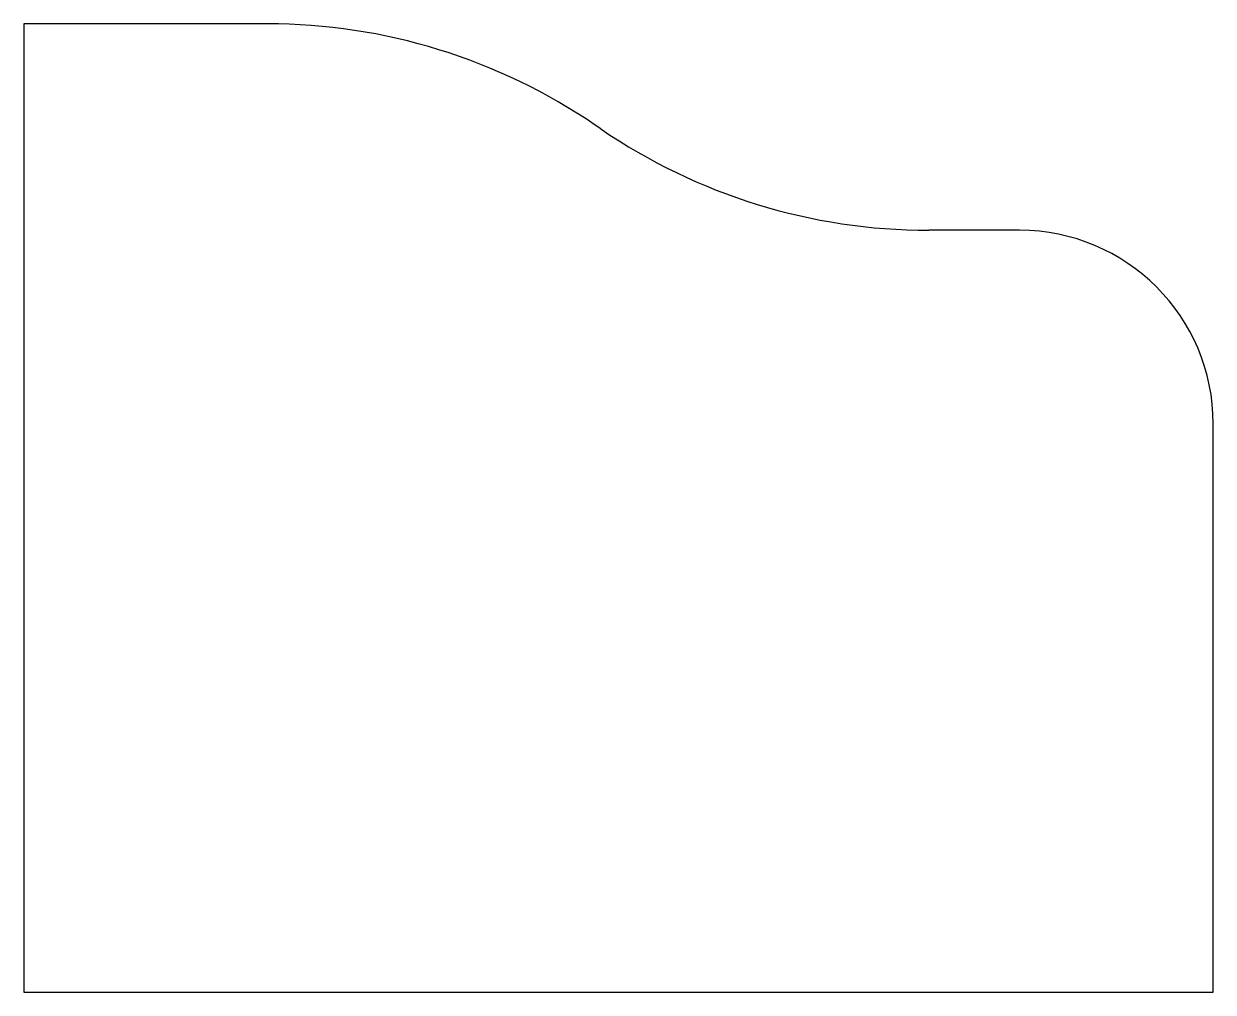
# Model space of a CAD drawing. Header units: millimetres. Extents: x -62 to 61, y -25 to 75.
import ezdxf

# ---------------------------------------------------------------- set-up
doc = ezdxf.new("R2010")
doc.units = ezdxf.units.MM

msp = doc.modelspace()

# ---------------------------------------------------------------- linework, layer by layer
at = {"color": 7, "linetype": 'Continuous', "lineweight": 25}
for p, q in [((-61.69, 75), (-61.69, -25)), ((-36.53, 75), (-61.69, 75)), ((-2.09, 64.14), (-2.69, 64.54)), ((41.13, 53.68), (31.75, 53.68)), ((61.13, -25), (61.13, 33.68)), ((-61.69, -25), (61.13, -25))]:
    msp.add_line(p, q, dxfattribs=at)
for centre, radius, start, end in [((-36.53, 15), 60, 55.657, 90), ((31.75, 113.68), 60, 235.657, 270), ((41.13, 33.68), 20, 0, 90)]:
    msp.add_arc(centre, radius, start, end, dxfattribs=at)

doc.saveas('drawing.dxf')
